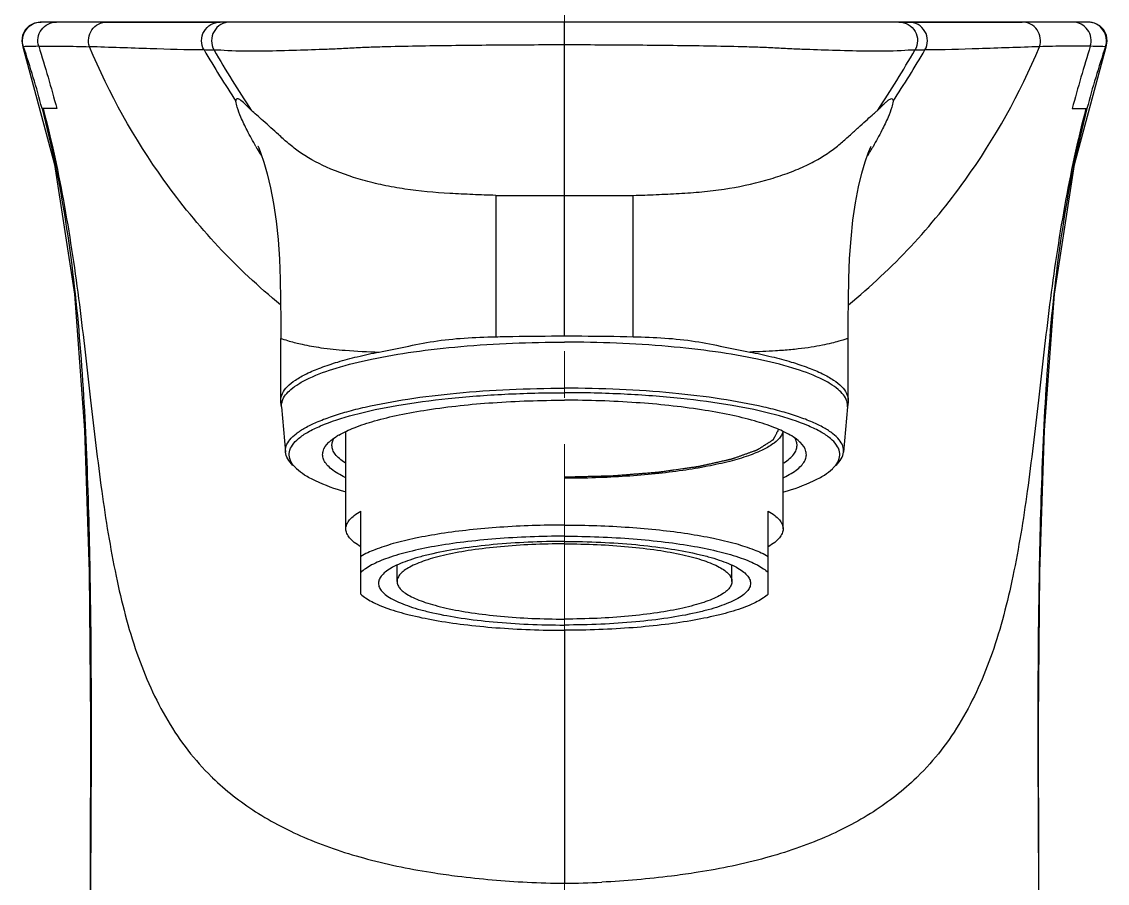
# Model space of a CAD drawing. Extents: x 0 to 790, y 0 to 579.
# Drawn here: x 472.6 to 530.9, y 339.8 to 386.2 of the extents above; entities that cross this region are included whole.
import ezdxf

# ---------------------------------------------------------------- set-up
doc = ezdxf.new("R2010")
doc.units = 0
doc.header["$LTSCALE"] = 10
doc.header["$MEASUREMENT"] = 0
doc.linetypes.add('CENTER', pattern=[2, 1.25, -0.25, 0.25, -0.25])
for name, color, linetype in [('BODY', 7, 'CONTINUOUS'), ('DEF_LAYER_ASSEM_MEMBER', 7, 'CONTINUOUS'), ('DEF_LAYER_CURVE', 7, 'CONTINUOUS')]:
    doc.layers.add(name, color=color, linetype=linetype)

msp = doc.modelspace()

# ---------------------------------------------------------------- linework, layer by layer
at = {"layer": 'BODY', "color": 1, "linetype": 'CENTER', "lineweight": 5}
msp.add_line((501.7599003856094, 250.9502767310283), (501.7599003856094, 433.2837497478283), dxfattribs=at)
at = {"layer": 'DEF_LAYER_ASSEM_MEMBER', "color": 7, "linetype": 'Continuous'}
for p, q in [((529.9299849775093, 386.1440545574283), (473.5898157538093, 386.1440545574283)), ((529.1802853404092, 378.4840902725283), (530.8831824097092, 384.8231492020283)), ((486.5099004027093, 365.8136914877283), (486.5099004027093, 369.1122214224283)), ((486.5099076315091, 369.1277675737283), (486.5099005126092, 369.1280069765283)), ((517.0099004027093, 365.8136917529283), (517.0099004027093, 369.1226710675283)), ((486.5161735382094, 365.7154243067283), (486.5099004027093, 365.8136914873283)), ((486.5446133741093, 365.4549697763283), (486.5161735382094, 365.7154243067283)), ((486.5446133741093, 365.4549697763283), (486.7629505135092, 363.0227999487283)), ((516.9751873971095, 365.4549697763283), (516.7568502578092, 363.0227999487283)), ((517.0036007039093, 365.7152167808283), (516.9751873971095, 365.4549697763283)), ((517.0099004027093, 365.8136917534283), (517.0036007039093, 365.7152167808283)), ((490.0099003856094, 358.9006987583283), (490.0099003856094, 364.1193841096282)), ((513.5099003856094, 358.9006987583283), (513.5099003856094, 364.1193841096282)), ((490.8099003856091, 355.3975732421283), (490.8099003856091, 359.8581547755283)), ((512.7099003856092, 355.3975732421283), (512.7099003856092, 359.8581547755283)), ((492.7599003856094, 356.0748429976283), (492.7599003856094, 356.9489256711283)), ((510.7599003856094, 356.0748429976283), (510.7599003856094, 356.9489256711283)), ((490.8130758875093, 355.3945694899284), (490.8095549567092, 355.3978927401283)), ((512.7067688124093, 355.3945959271283), (512.7102458145091, 355.3978927401283))]:
    msp.add_line(p, q, dxfattribs=at)
at = {"layer": 'DEF_LAYER_ASSEM_MEMBER', "color": 9, "linetype": 'Continuous'}
for p, q in [((501.7598994837092, 369.2719641863283), (501.7599003878092, 386.1440545574283)), ((472.6366432455093, 384.8232710543283), (472.6808802392093, 384.8238167021283)), ((530.8832017834093, 384.8232063836283), (530.8389277173092, 384.8238096398283)), ((474.4675238262093, 381.5048247643283), (473.7310245016092, 381.5048836906283)), ((529.0522774901092, 381.5048268109283), (529.7887790269092, 381.5048857511283)), ((529.7887892577094, 381.5048850929283), (529.8444027437092, 381.5048867956284)), ((501.7598976464092, 353.4835375987283), (501.7598952839094, 339.8473977006283))]:
    msp.add_line(p, q, dxfattribs=at)
at = {"layer": 'DEF_LAYER_ASSEM_MEMBER', "color": 7, "linetype": 'Continuous'}
for points in [[(473.5838108615092, 386.1440545574283), (473.2717410156092, 386.0941153509283), (472.9908421912091, 385.9492870392282), (472.7691678191093, 385.7240354555283), (472.6288570626093, 385.4408579890283), (472.5839232304093, 385.1280371521283), (472.6366784260094, 384.8231671771283)], [(530.8831271320091, 384.8231673762283), (530.9358823143093, 385.1280379714283), (530.8909482580093, 385.4408585553282), (530.7506373513093, 385.7240357604283), (530.5289628812093, 385.9492871442283), (530.2480639532093, 386.0941153601283), (529.9359938923092, 386.1440545574283)], [(472.6366189095093, 384.8231475848283), (474.3395142516092, 378.4840959811283), (475.4132686687092, 371.5266322272283), (475.9676648250093, 364.2029996908283), (476.2131784492094, 356.5718868035283), (476.2872039739093, 348.6177416809283), (476.2618051491093, 340.3053802048283), (476.2275105359092, 331.6075433689282), (476.2293634762091, 322.4906512972283), (476.2485691594093, 312.9037697563283), (476.2599345373092, 302.7940663818283), (476.2598169034093, 292.1080791368283), (476.2579763047092, 281.0905444669283)], [(485.2746593952093, 379.4854451116283), (485.2697001585093, 379.4956487920283), (485.3209791252093, 379.3781265819283), (485.4375247428093, 379.0817956349283), (485.5987837658092, 378.6133254136283), (485.7804569313093, 377.9920603354283), (485.9610344561092, 377.2409062315283), (486.1234738000094, 376.3880961004283), (486.2587685185094, 375.4523026050283), (486.3627067176092, 374.4509212945283), (486.4348955258092, 373.4028876700283), (486.4791463533093, 372.3205272166283), (486.5016887256093, 371.2070014398283), (486.5093099935093, 370.0673507127283), (486.5099968657094, 369.1266329860283)], [(517.0098038946094, 369.1269455352283), (517.0105036002092, 370.0727351348283), (517.0182522456093, 371.2183460520283), (517.0412121468094, 372.3393668279283), (517.0863602393092, 373.4297889711283), (517.1600741984093, 374.4855799442283), (517.2660705793094, 375.4928084353282), (517.4036177733092, 376.4314408098283), (517.5679303152092, 377.2831867438283), (517.7491290576093, 378.0285077004283), (517.9301852780093, 378.6418751603283), (518.0912023666092, 379.1057362587283), (518.2065237443094, 379.3963959758283), (518.2425148224092, 379.4790200161283)], [(527.2618244666091, 281.0905444669283), (527.2599838680094, 292.1080785066283), (527.2598662334092, 302.7940651128283), (527.2712316083093, 312.9037678824283), (527.2904372912092, 322.4906488491283), (527.2922902402092, 331.6075403746283), (527.2579956413092, 340.3053766892282), (527.2325967919091, 348.6177376658283), (527.3066222363093, 356.5718823110283), (527.5521357054095, 364.2029947322283), (528.1065315139094, 371.5266268400283), (529.1802853404092, 378.4840902725283)]]:
    msp.add_lwpolyline(points, dxfattribs=at)
at = {"layer": 'DEF_LAYER_ASSEM_MEMBER', "color": 9, "linetype": 'Continuous'}
for centre, radius, start, end in [((424.6517466305093, 368.6286644355283), 50.6862236846, 14.7186795508996, 18.63376785290026), ((475.1696395858094, 304.8963991885283), 79.96427052109999, 91.19789471369589, 91.62110816259968), ((539.1214471303092, 418.0854084987283), 65.8587402631, 210.5138909516986, 213.3332982868007), ((539.0910596363092, 417.2296170555283), 64.9382191047, 210.1202544307964, 213.470702123903), ((464.4280983288095, 417.2299847652283), 64.93894053140001, 326.5293318105964, 329.8797435548983), ((464.3988380610094, 418.0851122842283), 65.8581725288, 326.6664799494999, 329.4861170754994), ((578.4367731643092, 368.7530193419283), 50.2377207645, 161.3434238984995, 165.2957001863986), ((528.3489503456094, 304.8464571302283), 80.0142270263, 88.37884790240035, 88.80198591390388), ((505.2795617731092, 390.9483157864283), 23.1592215677, 209.7654803434989, 210.1277620693007), ((506.4751703979093, 391.6455789334283), 24.5432907961, 210.1346651299022, 211.0521346081037), ((498.1339948268094, 391.0093409215283), 23.2817230783, 329.7622726568022, 330.2274571731996), ((497.0750817945093, 391.6278066490283), 24.5080165152, 328.9360765005993, 329.7597887164983), ((492.5476753401092, 401.2531610369283), 32.8527999188, 265.5060222118954, 268.7002088714003), ((487.3861009688094, 365.5106322469283), 0.8458285151, 162.4462123720999, 168.3031667097019), ((516.1337578440093, 365.5106486090283), 0.8457682416, 11.68464320040041, 17.55393235819956), ((492.6871157842093, 355.6812135191283), 14.1467813907, 225.6027296157983, 225.8931267597981), ((510.8327127960092, 355.6811843614283), 14.1467410784, 314.1078482929012, 314.397273469801), ((502.3783770979094, 392.9411314692283), 53.0973359376, 267.1591053882984, 269.3326107038019), ((501.1414227719092, 392.9411432719283), 53.0973477691, 270.6674019110006, 272.8408950748009)]:
    msp.add_arc(centre, radius, start, end, dxfattribs=at)
at = {"layer": 'DEF_LAYER_ASSEM_MEMBER', "color": 7, "linetype": 'Continuous'}
for centre, radius, start, end in [((490.3512555875093, 362.2599919627283), 1.8040435405, 133.474671358702, 134.6626934882032), ((491.6120121539093, 360.5431228173283), 3.9384251887, 120.3292558463983, 121.6758091709011), ((511.9077886180094, 360.5431228184283), 3.9384251873, 58.32419082889975, 59.67074415379832), ((513.1685451834092, 362.2599919623283), 1.804043541, 45.33730651189756, 46.52532864110047)]:
    msp.add_arc(centre, radius, start, end, dxfattribs=at)
at = {"layer": 'DEF_LAYER_ASSEM_MEMBER', "color": 9, "linetype": 'Continuous'}
for points, start_tangent, end_tangent in [([(472.6808802392093, 384.8238167021283), (472.6392409558093, 385.2917759994283), (472.8155802444094, 385.7270504671283), (473.1709685347091, 386.0336932610282), (473.6270873796093, 386.1440545574283)], (-0.3198928549572459, 0.9474537251746401), (0.9999999999699813, -7.748386931448222e-06)), ([(473.4979465241095, 384.8431940564283), (473.4650265797093, 385.3066925762283), (473.6444777192091, 385.7349978212283), (473.997547106509, 386.0357541842283), (474.4481196869092, 386.1440542790283)], (-0.3000708098985511, 0.9539169298460048), (0.9999997199087822, 0.0007484533099739762)), ([(476.2265754829093, 384.8210381825283), (476.1837663455094, 385.2895978129283), (476.3591825289093, 385.7258553519283), (476.7139801727094, 386.0333556716283), (477.1697339071093, 386.1440545574283)], (-0.3220268976341731, 0.9467305198418977), (0.9999999999997722, -6.750112673826412e-07)), ([(482.3837430793094, 384.6458155134283), (482.2510588494092, 385.1456419808283), (482.3852622427094, 385.6449333087283), (482.7504206235094, 386.0102973569283), (483.2490163012092, 386.1440542191283)], (-0.4974763654663874, 0.8674775304308195), (0.999999999998692, 1.617371815718957e-06)), ([(483.7834407239093, 386.1440545574283), (483.2849273965094, 386.0099354541283), (482.9201262499093, 385.6435839760283), (482.7867862980092, 385.1432765479283), (482.9206602614092, 384.6431345829283)], (-0.9999999999958576, 2.878336569784484e-06), (0.499292187335914, -0.8664336741293697)), ([(519.7363600473091, 386.1440545574283), (520.2356307560094, 386.0098286582283), (520.6007551378093, 385.6432162588283), (520.7337739470092, 385.1426397985283), (520.5988287027094, 384.6423942944283)], (0.9999999999999768, -2.155526515485736e-07), (-0.5013678432271284, -0.865234237520556)), ([(521.1360591946093, 384.6458146471282), (521.2687438699095, 385.1456417817283), (521.1345402258094, 385.6449338283283), (520.7693810499093, 386.0102981533283), (520.2707844684091, 386.1440545574283)], (0.4974770654568414, 0.8674771290036698), (-1, 4.112366221086174e-09)), ([(527.2932392291093, 384.8210634278283), (527.3360369235093, 385.2896164452283), (527.1606169548093, 385.7258643064283), (526.8058227873094, 386.0333568419283), (526.3500766315092, 386.1440536192283)], (0.3220014875572743, 0.946739162605468), (-0.9999999999974645, 2.251919172486401e-06)), ([(530.0232472709092, 384.8428441412283), (530.0562615515091, 385.3067892592283), (529.8764946040092, 385.7354516329283), (529.5228430420093, 386.0362186962283), (529.0716959365091, 386.1440542792283)], (0.3004203328354639, 0.9538069110774093), (-0.9999997201524883, -0.0007481276262857158)), ([(530.8388941534092, 384.8238158990283), (530.8805346772092, 385.2917693714283), (530.7042014966094, 385.7270401564282), (530.3488221885093, 386.0336845843283), (529.8927113878094, 386.1440545573283)], (0.3198938755155117, 0.9474533805985741), (-0.999999999840242, 1.787500829838609e-05)), ([(472.9074583596093, 384.8286648643283), (472.8469623973092, 384.8269729678283), (472.6810118250091, 384.8238166819283)], (-0.9996207562153157, -0.02753804175174064), (-0.9999575584571382, -0.009213103952478216)), ([(473.496490502609, 384.8430931519283), (474.8227497384091, 384.8529004920283), (476.2265754829093, 384.8210381825283)], (0.9998016378929876, 0.01991694922671406), (0.9995476347910986, -0.03007533513563372)), ([(473.4979432260093, 384.8431973105283), (474.4675238573091, 381.5048261749283)], (0.301905982784768, -0.9533377038378181), (0.25871019321965, -0.9659549864896663)), ([(486.5013952439094, 370.9428941876283), (480.2287061675092, 377.6481674610283), (476.2265649649094, 384.8210625078283)], (-0.7748252872533059, 0.6321754299502884), (-0.3847162746230423, 0.9230348791027171)), ([(482.3837415722091, 384.6458146456283), (479.4914677471093, 384.7134700111283), (476.2265649649094, 384.8210625078283)], (-0.9999571109760407, 0.009261544603926664), (-0.9994855365948119, 0.03207276317658116)), ([(482.9209571282095, 384.6423938264282), (482.7892627016095, 384.6436154808283), (482.3837415723092, 384.6458146456283)], (-0.9998253526683704, 0.01868861047721668), (-0.9999569970774373, 0.009273833936080467)), ([(501.7599003879095, 384.9164795446283), (498.0230909500092, 384.9021707475283), (494.2872048848092, 384.8567519205283), (492.4200177629093, 384.8201112461283), (491.4875903333093, 384.7948609509283), (490.5602914190092, 384.7544376357283), (489.6526511700092, 384.7085858357283), (488.7764841531093, 384.6725379360283), (487.1554005814091, 384.6189990722283), (483.6573482241092, 384.6072152502283), (482.9206624930093, 384.6431358560283)], (-0.9999999999625997, 8.648735566808439e-06), (-0.9996859439552471, 0.02506019669329595)), ([(520.5991187686093, 384.6431353699284), (519.8624400264093, 384.6071900708283), (516.3642836208091, 384.6190077681283), (514.7432303257092, 384.6725413838283), (513.8670761723092, 384.7085903008283), (512.9594459520092, 384.7544828905283), (512.0321502716092, 384.7948439011283), (511.0997281007094, 384.8201080691283), (509.2325519736091, 384.8567507130283), (505.4966879389094, 384.9021706540283), (501.7599003879095, 384.9164795448283)], (-0.9996860935596602, -0.02505422805488044), (-0.9999999999626107, -8.647470493270414e-06)), ([(517.0261765996092, 370.9492233661283), (523.2939984518093, 377.6523984866283), (527.2932358818093, 384.8210624253283)], (0.7746008846882417, 0.6324503691517567), (0.3850293341429155, 0.9229043351558509)), ([(521.1360591972093, 384.6458146456283), (520.9979466635093, 384.6447091352283), (520.5988300203094, 384.6423935760283)], (-0.9999569953079239, -0.009274024733029648), (-0.9998231302089216, -0.01880713426425916)), ([(527.2932358818093, 384.8210624253283), (524.0283340392093, 384.7134701056283), (521.1360591973094, 384.6458146456283)], (-0.9994855371432118, -0.03207274608675419), (-0.9999571108931662, -0.009261553551766964)), ([(530.0232469672092, 384.8428441400283), (528.6969560646094, 384.8529794653282), (527.2932305588092, 384.8210461539283)], (-0.9998025282878845, 0.01987220242333509), (-0.9995476538365787, -0.03007470215631482)), ([(530.0218825905094, 384.8432762170283), (529.0522769668094, 381.5048261608283)], (-0.301907214720974, -0.9533373137035095), (-0.25871019200278, -0.9659549868155787)), ([(530.8388941880094, 384.8238158894283), (530.7922222752093, 384.8241951860282), (530.6126061676091, 384.8286575809283)], (-0.9999588689166752, 0.009069756054259465), (-0.9996207945106587, 0.02753665160980047)), ([(484.9209537712093, 381.4152360306283), (484.5600117973092, 381.7703895046283), (484.3033118539092, 381.9782219332283), (484.2124814427093, 382.0213236950283), (484.1477036426093, 382.0226125051283), (484.1093627046093, 381.9813192780283), (484.0977310494093, 381.8967231628283)], (-0.710169594127514, 0.7040306439188297), (0.01703035769170674, -0.9998549729420225)), ([(485.1758587367094, 379.4508957346283), (484.7015384970091, 380.3289505174283), (484.3674758120092, 381.0391550502283), (484.1679770210094, 381.5654670846283), (484.0981968212091, 381.8959994618283)], (-0.4964351721893318, 0.8680737985985688), (-0.02886519922606905, 0.9995833133229263)), ([(519.4215002936094, 381.8958592407283), (519.3516536552092, 381.5650974379283), (519.1519348382094, 381.0383348332283), (518.8174895127095, 380.3274815429283), (518.3426122387091, 379.4486137907283)], (-0.02881915370785917, -0.9995846419286177), (-0.4965326645488005, -0.8680180372757632)), ([(518.5987515454094, 381.4150931380283), (518.7921944155091, 381.6115513711283), (518.9602126243094, 381.7727294678282), (519.1023128713093, 381.8965545385283), (519.2186555849094, 381.9809760647283), (519.3090280231092, 382.0244416767283), (519.3732156734093, 382.0254020620283), (519.4108975169092, 381.9826611439283), (519.4215002983092, 381.8958594024284)], (0.7090584186706947, 0.7051497421911277), (-0.02881879426475079, -0.9995846522917037)), ([(473.7314834492092, 381.5030531050283), (473.7151627666094, 381.5039447821283), (473.6744726679094, 381.5066196642283)], (-0.9986272031216681, 0.05238042750297853), (-0.9969894235379055, 0.07753766409658557)), ([(473.6755048046093, 381.5053904682283), (474.9388531661093, 375.4215456569283), (475.6803821287092, 369.1980336028283), (476.0638308749094, 362.9023923374284), (476.2461138688093, 356.5998812418283), (476.3117279213093, 350.3099501221283), (476.3047916385094, 344.0264933299283), (476.2689859114093, 337.7431281856283), (476.2445179638094, 331.4540722213283), (476.2472621215093, 318.8604948103283), (476.2642464665091, 306.2633959871283), (476.2632611748093, 293.6725013237283), (476.2589101161093, 281.0825201325283)], (0.2546992955183419, -0.9670203042658724), (-0.0001109552698077831, -0.9999999938444641)), ([(473.7310642196094, 381.5048249536283), (474.8846796943094, 376.2256819159283), (475.6819019057093, 370.9586212567282), (476.2884068540093, 365.8268978813283), (476.8870810585095, 360.9314064065283), (477.6576712500091, 356.3636173079283), (478.7783980720092, 352.2179979923283), (480.4346080444093, 348.5922305256283), (481.5158721309092, 347.0018566470283), (482.7896129988094, 345.5732531745283)], (0.25397749072277, -0.967210129292578), (0.7145057811861538, -0.6996295367203732)), ([(498.0692414359091, 376.8316038269283), (496.8291260374094, 376.8733333918283), (495.5946006536092, 376.9347497385282), (493.1740839103093, 377.1698036621283), (492.0200881015094, 377.3770162745283), (490.9243101382094, 377.6492561036283), (488.9633074308094, 378.3494152071283), (487.4463257196094, 379.2130900205283), (486.8736842443095, 379.6638202011283), (486.3878525621094, 380.0958811896282), (485.5660414354093, 380.8395006918283), (485.2154764224092, 381.1449135775283), (484.9209537712093, 381.4152360306283)], (-0.9998278309863518, 0.01855554863448837), (-0.7092464281656066, 0.7049606401312979)), ([(505.4505631974093, 376.8316040353283), (506.6890139147094, 376.8730866415283), (507.9221198189093, 376.9350422168283), (509.1434839645092, 377.0251368112283), (510.3392650553092, 377.1680906963283), (512.5862059088095, 377.6468955266283), (513.6106026044095, 377.9714139188283), (514.5467234477092, 378.3442967096283), (515.3708804451094, 378.7595209632283), (516.0651446113093, 379.2055659616283), (516.6393807743093, 379.6584664355283), (517.1252960541092, 380.0921642242283), (517.5599279180092, 380.4857073697283), (517.9533096059092, 380.8352544062283), (518.2971350280093, 381.1468047810283), (518.4543037866092, 381.2858892605283), (518.5987509150093, 381.4150925110283)], (0.9998455060574811, 0.01757737229108607), (0.7090588060755553, 0.7051493526386509)), ([(529.7887383431093, 381.5048250414283), (528.6351213027092, 376.2256829905283), (527.8378989760095, 370.9586222123283), (527.2313939936093, 365.8268987365283), (526.6327198065092, 360.9314070557283), (525.8621296284091, 356.3636178723283), (524.7414028371095, 352.2179983633283), (523.0851928819093, 348.5922307464283), (522.0039288068092, 347.0018568323283), (520.7301879221093, 345.5732533531283)], (-0.2539785462870848, -0.9672098521137485), (-0.714505745192365, -0.6996295734794973)), ([(529.8441789240092, 381.5049460368283), (528.5808798095093, 375.4211170810283), (527.8393839331093, 369.1976266620283), (527.4559542878092, 362.9020122255283), (527.2736804358092, 356.5995310948283), (527.2080717348092, 350.3096296454283), (527.2150104695093, 344.0262021381283), (527.2508163563093, 337.7428659820283), (527.2752833030092, 331.4538388886283), (527.2725383685092, 318.8603196157283), (527.2555542475093, 306.2632792337283), (527.2565396256091, 293.6724429577283), (527.2608906569094, 281.0825201162283)], (-0.254691040378173, -0.9670224785138575), (0.000110955157087797, -0.9999999938444766)), ([(498.0689991929094, 376.8287352063283), (498.0691907706091, 375.0967066251283), (498.0695551844092, 372.2190847381283), (498.0695419512092, 369.2279996662283)], (-0.002709915560149027, -0.9999963281720873), (-0.002208240207401077, -0.9999975618346209)), ([(498.0690428846092, 376.8295564819283), (499.8454218526092, 376.8152505548283), (501.7598999161091, 376.8244959622283)], (0.9997858541690874, -0.02069410069049354), (0.999999913394771, 0.0004161855963675107)), ([(501.7599008654092, 376.8244963305283), (503.6743789352095, 376.8152509237283), (505.4507579085093, 376.8295568516283)], (0.9999999133947264, -0.0004161857034330556), (0.9997858541631346, 0.02069410097809317)), ([(505.4500191452094, 369.2280062297283), (505.4510264510093, 371.2212880467283), (505.4508458908094, 373.2037599971283), (505.4508231950094, 375.0965267262283), (505.4508020598091, 376.8287352159283)], (-0.001587117446824521, 0.9999987405283118), (-0.004060096497075086, 0.9999917577742501)), ([(486.5099290112094, 369.1265954904283), (486.5278948487094, 369.1307801063283), (486.5815115467094, 369.1181047836283)], (-0.005326063199438835, 0.9999858164248109), (0.9605912506650408, -0.2779648343689767)), ([(486.5796591042092, 365.7657349634283), (487.0463490937091, 366.3972630027283), (487.4748119733094, 366.7029000442283), (488.0288065591094, 366.9981769103283), (489.4925914522094, 367.5474125182283), (491.3863992621093, 368.0257170679283), (493.6438255967091, 368.4163240269283), (496.1858039380093, 368.7055407901283), (501.7599003856094, 368.9431583762283)], (0.3010118247895168, 0.9536204073617998), (1, 0)), ([(486.5815115467094, 369.1181047836283), (486.9636068257093, 368.9981792365283), (487.6633400692092, 368.8221455523283), (488.6701454879094, 368.6422326660283), (489.9735168092093, 368.5013645921283)], (0.9605912506510265, -0.2779648344174075), (0.9968740828755834, -0.07900672687160513)), ([(516.9401415974094, 365.7657351840283), (516.4734514576094, 366.3972631897283), (516.0449885223093, 366.7029002129283), (515.4909938939093, 366.9981770599283), (514.0272089551092, 367.5474126296283), (512.1334011491094, 368.0257171433283), (509.8759748623092, 368.4163240711283), (507.3339966043095, 368.7055408103283), (501.7599003856094, 368.9431583762283)], (-0.3010120753383575, 0.9536203282756167), (-1, 0)), ([(517.0098983275093, 369.1269282075283), (516.9954931072093, 369.1304156853283), (516.9523940018094, 369.1206486948283), (516.8810244954093, 369.0996858743283), (516.7817978383093, 369.0691620354283), (516.6551034563095, 369.0306118947283), (516.5012834582094, 368.9857402496283), (516.1134591875093, 368.8834189596283), (515.6203572122092, 368.7742332825283), (515.0237329248093, 368.6686346155283), (514.3256166185092, 368.5748195710283), (513.5288387531091, 368.4984724933283)], (0.007549058005253969, 0.9999715054556472), (-0.9969184188087391, -0.07844530731588344)), ([(513.5288387531091, 368.4984724933283), (513.1076055945091, 368.4686415130283), (511.7163871782093, 368.4090006987283)], (-0.9969184188101722, -0.07844530729767218), (-0.9996559222208868, -0.02623046260949752)), ([(486.5446195567092, 365.4549698044283), (486.5578369142092, 365.6821097463283)], (-0.08956517035916564, 0.9959809638032916), (0.2020625966860963, 0.9793726088779857)), ([(516.9751812145091, 365.4549698044283), (516.9619993385095, 365.6819376785282)], (0.08956517051916664, 0.9959809637889032), (-0.2018515916904137, 0.9794161193956564)), ([(482.8409709531093, 345.5232188508283), (485.1534814209092, 343.6973477717283), (487.9370823468093, 342.2461800998283), (491.1701491094093, 341.1523986129283), (494.7956208005094, 340.4029267926283)], (0.7180425871362468, -0.6959991688635019), (0.9882400530184499, -0.1529104234841152)), ([(520.6790024354093, 345.5233862005283), (518.3664781590091, 343.6974497437283), (515.5828436720094, 342.2462328230283), (512.3497232142092, 341.1524176831283), (508.7241800677093, 340.4029268090283)], (-0.7180307442207619, -0.6960113866552606), (-0.9882400523932927, -0.1529104275244243)), ([(494.7956208005094, 340.4029267926283), (496.0007007869094, 340.2340460569283), (499.7467323785095, 339.9090512748283)], (0.9882400530179475, -0.1529104234873621), (0.9987701703270564, -0.04957970214576626)), ([(508.7241800677093, 340.4029268090283), (507.5191000875093, 340.2340460653282), (503.7730685064093, 339.9090512819283)], (-0.9882400523919945, -0.1529104275328143), (-0.9987701702945763, -0.04957970280007004))]:
    msp.add_spline(points, degree=3, dxfattribs=dict(at, start_tangent=start_tangent, end_tangent=end_tangent))
at = {"layer": 'DEF_LAYER_ASSEM_MEMBER', "color": 7, "linetype": 'Continuous'}
for points, start_tangent, end_tangent in [([(491.7906860629093, 368.4068916058283), (493.2050857787092, 368.6905144517282), (494.7323945668095, 368.9818940164283), (496.3627074664091, 369.1579708914282), (498.0689829289092, 369.2300211042283)], (0.981492552717812, 0.1915003105988942), (0.9996769467245601, 0.02541657308649181)), ([(498.0689829289092, 369.2300211042283), (498.9798053837094, 369.2499906798283), (501.7599003856094, 369.2719642088283)], (0.9996368554877646, 0.02694730321449805), (0.999999982994046, -0.0001844231753457052)), ([(501.7599003856094, 369.2719642088283), (502.6911046323094, 369.2704429273283), (505.4507960072092, 369.2300218108283)], (0.999999982788159, 0.0001855362003011806), (0.9996414075899197, -0.02677790566202343)), ([(505.4507960072092, 369.2300218108283), (507.1571314938092, 369.1579358757283), (508.7875017905094, 368.9819044005283), (510.3148583927093, 368.6904865600283), (511.7292963769091, 368.4068557527283)], (0.9996814139097762, -0.02524025917756764), (0.981434407546484, -0.1917980805010364)), ([(486.5099240075092, 365.8136874159283), (486.5978100608093, 366.1810358961283), (486.8604654446094, 366.5441354967282), (487.2948948812091, 366.8987467897283), (487.8960642748093, 367.2411229331283), (488.6570054748092, 367.5667496327283), (489.5689329706092, 367.8713334488284), (490.6217632966093, 368.1561468736283), (491.8024526434092, 368.4088144056283)], (-6.076679937717802e-05, 0.9999999981536981), (0.9836202899841622, 0.180252947636017)), ([(511.7163871782093, 368.4090006987283), (512.8972783811091, 368.1565355343283), (513.9502978186092, 367.8714199827283), (514.8623902514091, 367.5669066609283), (515.6234725964091, 367.2412657146283), (516.2247555395093, 366.8988422235283), (516.6592678289094, 366.5442058208283), (516.9219738023094, 366.1810722240283), (517.0098767890092, 365.8136876986283)], (0.9838025108859512, -0.1792557379123415), (-6.036860832075678e-05, -0.9999999981778156)), ([(486.7629566073092, 363.0227999763283), (486.8070375300094, 363.3576283874283), (486.9987761337093, 363.6898221227283), (487.3364112460094, 364.0160951402283), (487.8164833651092, 364.3332289479283), (488.4343403806092, 364.6380868878283), (489.1838316469093, 364.9276574679283), (490.0575511671093, 365.1990853183283), (491.0469163076091, 365.4496768415283), (493.3322749408094, 365.8787108153282), (495.9499021228094, 366.1978478152283), (498.7963763548091, 366.3945069152283), (501.7599003856094, 366.4609335533283)], (-0.08956517044945517, 0.9959809637951722), (0.9999999999999999, 0)), ([(516.7568441639091, 363.0227999763283), (516.7127632413094, 363.3576283874283), (516.5210246375093, 363.6898221227283), (516.1833895252093, 364.0160951402283), (515.7033174061094, 364.3332289479283), (515.0854603907094, 364.6380868878283), (514.3359691243095, 364.9276574679283), (513.4622496041093, 365.1990853183283), (512.4728844636093, 365.4496768415283), (510.1875258304094, 365.8787108153282), (507.5698986484092, 366.1978478152283), (504.7234244165093, 366.3945069152283), (501.7599003856094, 366.4609335533283)], (0.0895651704500136, 0.9959809637951219), (-0.9999999999999999, 0)), ([(487.1825462261093, 362.3212623587283), (486.9908457825093, 362.6810627694283), (486.9744960948092, 363.0434120291283), (487.1337295936091, 363.4040113180283), (487.4667005366093, 363.7585732276283), (487.9693563267092, 364.1028933738284), (488.6358249526093, 364.4328773971283), (490.4265243877094, 365.0343878510283), (492.7540146877093, 365.5346093440283), (495.5080795239091, 365.9098564802283), (498.5580160720092, 366.1423627414283), (501.7599003856094, 366.2211113117282)], (-0.6154489563211551, 0.7881767455102954), (1, 0)), ([(516.3372545452094, 362.3212623587283), (516.5289549887093, 362.6810627694283), (516.5453046764092, 363.0434120291283), (516.3860711777093, 363.4040113180283), (516.0531002347093, 363.7585732276283), (515.5504444445091, 364.1028933738284), (514.8839758186093, 364.4328773971283), (513.0932763836092, 365.0343878510283), (510.7657860835093, 365.5346093440283), (508.0117212474092, 365.9098564802283), (504.9617846993092, 366.1423627414283), (501.7599003856094, 366.2211113117282)], (0.6154489563211551, 0.7881767455102954), (-1, 0)), ([(489.6232318203092, 363.9425265519283), (490.4591173440092, 364.3396353450283), (491.5506251730094, 364.7040860265283), (492.8730590208093, 365.0276356445283), (494.3964827043094, 365.3029673184283), (497.9047081380093, 365.6853017818283), (501.7599003856094, 365.8166905751283)], (0.8630400140109341, 0.5051355602370583), (1, 0)), ([(513.8965689509091, 363.9425265519283), (513.0606834273092, 364.3396353450283), (511.9691755982094, 364.7040860265283), (510.6467417504093, 365.0276356445283), (509.1233180670092, 365.3029673184283), (505.6150926332093, 365.6853017818283), (501.7599003856094, 365.8166905751283)], (-0.8630400140109341, 0.5051355602370583), (-1, 0)), ([(513.4950391749094, 364.1273932247283), (513.3903023277094, 363.8843736553283), (513.0339428256093, 363.5163152425283), (512.4480763310094, 363.1633977428283), (511.6446293964093, 362.8328055390283), (510.6399578843093, 362.5312685349284), (509.4545140095092, 362.2649251543283), (508.1124299907092, 362.0391973804283), (506.6410267884094, 361.8586803798283), (505.0702579285094, 361.7270489580283), (503.4320997353093, 361.6469827511283), (501.7599003856094, 361.6201116763283)], (-0.2186375576278046, -0.9758061377110457), (-0.9999999868918867, -0.0001619142564913481)), ([(489.9650785942092, 361.6676969147283), (489.2296146155093, 362.1178537803283), (488.9876185143094, 362.3515797356283), (488.8318880723091, 362.5889812600283), (488.7633707692094, 362.8284539576283), (488.7826190496094, 363.0683808728282), (489.0831361280093, 363.5431311338284)], (-0.8998367350052204, 0.4362268335798992), (0.7111864231987146, 0.7030034647552021)), ([(489.1100125764092, 363.5691477531283), (489.2026187236092, 363.6516033777283), (489.5438963154093, 363.8948521985283)], (0.7256095903189189, 0.6881066214164857), (0.8509307587577966, 0.5252778729395334)), ([(489.2599387031091, 363.3830906547283), (489.2899112225093, 363.5775621879283), (489.3132231819093, 363.6422242512283)], (0, 1), (0.381274120894682, 0.9244620299049537)), ([(489.3132231819093, 363.6422242512283), (489.3330807919092, 363.6865360736283), (489.4113954679092, 363.8189691878283)], (0.3812741207931512, 0.9244620299468279), (0.5731409990445403, 0.8194567683619597)), ([(513.5547221770094, 361.6676969147283), (514.2901861558094, 362.1178537803283), (514.5321822570093, 362.3515797356283), (514.6879126989093, 362.5889812600283), (514.7564300020092, 362.8284539576283), (514.7371817217092, 363.0683808728282), (514.4366646432095, 363.5431311338284)], (0.8998367350052204, 0.4362268335798992), (-0.7111864231987146, 0.7030034647552021)), ([(514.4097881948092, 363.5691477531283), (514.3171820477094, 363.6516033777283), (513.9759044558093, 363.8948521985283)], (-0.7256095903189189, 0.6881066214164857), (-0.8509307587577966, 0.5252778729395334)), ([(514.2065775893093, 363.6422242512283), (514.1867199794092, 363.6865360736283), (514.1084053034092, 363.8189691878283)], (-0.3812741207931512, 0.9244620299468279), (-0.5731409990445403, 0.8194567683619597)), ([(514.2598620681092, 363.3830906547283), (514.2298895488093, 363.5775621879283), (514.2065775893093, 363.6422242512283)], (0, 1), (-0.381274120894682, 0.9244620299049537)), ([(487.1641038335092, 362.3136905489283), (486.8796233661092, 362.6658482112283), (486.7629566073092, 363.0227999763283)], (-0.7257103757511699, 0.6880003274178698), (-0.08956517043837472, 0.9959809637961686)), ([(489.9656229757093, 362.4527960936283), (489.6585174076092, 362.6795093490283), (489.4376223472093, 362.9112362686283), (489.3044023695093, 363.1463196166283), (489.2599387031091, 363.3830906547283)], (-0.8423072951730414, 0.5389976071359454), (0, 1)), ([(513.5541777955093, 362.4527960936283), (513.8612833637094, 362.6795093490283), (514.0821784240093, 362.9112362686283), (514.2153984017091, 363.1463196166283), (514.2598620681092, 363.3830906547283)], (0.8423072951730414, 0.5389976071359454), (0, 1)), ([(516.3556969377094, 362.3136905489283), (516.6401774051092, 362.6658482112283), (516.7568441639091, 363.0227999763283)], (0.7257103757511699, 0.6880003274178698), (0.08956517043837472, 0.9959809637961686)), ([(487.3584896490092, 362.1293780356283), (487.3097890021095, 362.1771255863283), (487.1825462261093, 362.3212623587283)], (-0.7256095903804346, 0.688106621351617), (-0.6154489563149369, 0.7881767455151509)), ([(489.9738593443094, 360.8846772296283), (488.3763994649094, 361.4762913320283), (487.7915998266094, 361.7968668672283), (487.3584896490092, 362.1293780356283)], (-0.9589147466594108, 0.2836943930343322), (-0.7256095902893477, 0.6881066214476687)), ([(513.5459414269094, 360.8846772296283), (515.1434013064093, 361.4762913320283), (515.7282009447094, 361.7968668672283), (516.1613111222093, 362.1293780356283)], (0.9589147466594108, 0.2836943930343322), (0.7256095902893477, 0.6881066214476687)), ([(516.1613111222093, 362.1293780356283), (516.2100117692094, 362.1771255863283), (516.3372545452094, 362.3212623587283)], (0.7256095903804346, 0.688106621351617), (0.6154489563149369, 0.7881767455151509)), ([(490.0099003856094, 358.9006987583283), (490.0604492328093, 359.1452986744283), (490.2116252452092, 359.3877808215283), (490.4622021495093, 359.6261084542282), (490.8099003856091, 359.8581547755283)], (0, 1), (0.8660365029834757, 0.4999807751305568)), ([(512.7099003856092, 359.8581547755283), (513.0575986217093, 359.6261084542282), (513.3081755261092, 359.3877808215283), (513.4593515384092, 359.1452986744283), (513.5099003856094, 358.9006987583283)], (0.8660365029834757, -0.4999807751305568), (0, -1)), ([(490.8099003856091, 357.9432427412283), (490.4622021495093, 358.1752890625283), (490.2116252452092, 358.4136166952283), (490.0604492328093, 358.6560988423283), (490.0099003856094, 358.9006987583283)], (-0.8660365029834757, 0.4999807751305568), (0, 1)), ([(501.7599003856094, 359.1045849032283), (498.2884993615094, 358.9867414411283), (496.6504146332095, 358.8419158701283), (495.1270125537092, 358.6437316959283), (493.7524859547093, 358.3966371717283), (492.5576861505092, 358.1061783457283), (491.569430479009, 357.7788745801283), (490.8099003856091, 357.4220722232283)], (-1, 0), (-0.8660365029771532, -0.4999807751415081)), ([(501.7599003856094, 359.1045849032283), (505.2313014098092, 358.9867414411283), (506.8693861381093, 358.8419158701283), (508.3927882175094, 358.6437316959283), (509.7673148166093, 358.3966371717283), (510.9621146208092, 358.1061783457283), (511.9503702922093, 357.7788745801283), (512.7099003856092, 357.4220722232283)], (1, 0), (0.8660365029771532, -0.4999807751415081)), ([(513.5099003856094, 358.9006987583283), (513.4593515384092, 358.6560988423283), (513.3081755261092, 358.4136166952283), (513.0575986217093, 358.1752890625283), (512.7099003856092, 357.9432427412283)], (0, -1), (-0.8660365029834757, -0.4999807751305568)), ([(501.7599003856094, 358.5050292992283), (498.0630005623093, 358.3646562534283), (496.3441386015093, 358.1928681700283), (494.7767187245092, 357.9591284764282), (493.4045710224093, 357.6699732850283), (492.2660651494093, 357.3334883029283), (491.7946996516093, 357.1504107169283), (491.3930373842093, 356.9590827303282), (491.0639592769094, 356.7608203426283), (490.8099003856091, 356.5572261490283)], (-1, 0), (-0.7237990328860961, -0.6900108404895912)), ([(501.7599003856094, 358.5050292992283), (505.4568002090091, 358.3646562534283), (507.1756621697093, 358.1928681700283), (508.7430820467093, 357.9591284764282), (510.1152297488093, 357.6699732850283), (511.2537356219093, 357.3334883029283), (511.7251011196095, 357.1504107169283), (512.1267633870093, 356.9590827303282), (512.4558414943094, 356.7608203426283), (512.7099003856092, 356.5572261490283)], (1, 0), (0.7237990328903239, -0.6900108404851563)), ([(501.7599003856094, 358.2241815655283), (499.8089729925093, 358.1810091966283), (497.9330652933093, 358.0531548469283), (496.2041986663094, 357.8455303273283), (494.6888365563093, 357.5661135065283), (494.0297991405093, 357.4027424714283), (493.4452052374095, 357.2256447187283), (492.9406879714093, 357.0365252879283), (492.5211078741095, 356.8372055803283), (492.1905021723092, 356.6296056769283), (491.9520524117092, 356.4157249110283), (491.8080551963094, 356.1976228283283), (491.7599003856094, 355.9773996955283)], (-1, 0), (0, -1)), ([(501.7599003856094, 358.0969466806283), (500.0040901936093, 358.0580924024283), (498.3157502714093, 357.9430229273283), (496.7597691107094, 357.7561604850283), (495.3959399316093, 357.5046860811283), (494.8028066095094, 357.3576519272283), (494.2766739347094, 357.1982635982283), (493.8226090304092, 357.0280560747283), (493.4449848747092, 356.8486685571283), (493.1474380579093, 356.6618286753283), (492.9328339736094, 356.4693358155283), (492.8032392601092, 356.2730437919283), (492.7707413277094, 356.1740629191283), (492.7599019101092, 356.0748429976283)], (-1, 0), (0, -1)), ([(501.7599003856094, 358.2241815655283), (503.7108277787092, 358.1810091966283), (505.5867354779093, 358.0531548469283), (507.3156021050092, 357.8455303273283), (508.8309642149093, 357.5661135065283), (509.4900016307092, 357.4027424714283), (510.0745955339094, 357.2256447187283), (510.5791127998091, 357.0365252879283), (510.9986928971093, 356.8372055803283), (511.3292985990092, 356.6296056769283), (511.5677483596094, 356.4157249110283), (511.7117455749094, 356.1976228283283), (511.7599003856094, 355.9773996955283)], (1, 0), (0, -1)), ([(501.7599003856094, 358.0969466806283), (503.5157105776093, 358.0580924024283), (505.2040504999093, 357.9430229273283), (506.7600316606092, 357.7561604850283), (508.1238608397093, 357.5046860811283), (508.7169941618095, 357.3576519272283), (509.2431268365092, 357.1982635982283), (509.6971917408093, 357.0280560747283), (510.0748158966094, 356.8486685571283), (510.3723627133093, 356.6618286753283), (510.5869667976092, 356.4693358155283), (510.7165615112092, 356.2730437919283), (510.7490594435094, 356.1740629191283), (510.7598988612092, 356.0748429976283)], (1, 0), (0, -1)), ([(491.7599003856094, 355.9773996955283), (491.8080551963094, 355.7571765628282), (491.9520524117092, 355.5390744801283), (492.1905021723092, 355.3251937141283), (492.5211078741095, 355.1175938107283), (492.9406879714093, 354.9182741032283), (493.4452052374095, 354.7291546724283), (494.0297991405093, 354.5520569197283), (494.6888365563093, 354.3886858846283), (496.2041986663094, 354.1092690638283), (497.9330652933093, 353.9016445442282), (499.8089729925093, 353.7737901945283), (501.7599003856094, 353.7306178256283)], (0, -1), (1, 0)), ([(492.7599019101092, 356.0748429976283), (492.7707413277094, 355.9756230762283), (492.8032392601092, 355.8766422034283), (492.9328339736094, 355.6803501798283), (493.1474380579093, 355.4878573200283), (493.4449848747092, 355.3010174381283), (493.8226090304092, 355.1216299206283), (494.2766739347094, 354.9514223971283), (494.8028066095094, 354.7920340681283), (495.3959399316093, 354.6449999142283), (496.7597691107094, 354.3935255103283), (498.3157502714093, 354.2066630680283), (500.0040901936093, 354.0915935929283), (501.7599003856094, 354.0527393147283)], (0, -1), (1, 0)), ([(510.7598988612092, 356.0748429976283), (510.7490594435094, 355.9756230762283), (510.7165615112092, 355.8766422034283), (510.5869667976092, 355.6803501798283), (510.3723627133093, 355.4878573200283), (510.0748158966094, 355.3010174381283), (509.6971917408093, 355.1216299206283), (509.2431268365092, 354.9514223971283), (508.7169941618095, 354.7920340681283), (508.1238608397093, 354.6449999142283), (506.7600316606092, 354.3935255103283), (505.2040504999093, 354.2066630680283), (503.5157105776093, 354.0915935929283), (501.7599003856094, 354.0527393147283)], (0, -1), (-1, 0)), ([(511.7599003856094, 355.9773996955283), (511.7117455749094, 355.7571765628282), (511.5677483596094, 355.5390744801283), (511.3292985990092, 355.3251937141283), (510.9986928971093, 355.1175938107283), (510.5791127998091, 354.9182741032283), (510.0745955339094, 354.7291546724283), (509.4900016307092, 354.5520569197283), (508.8309642149093, 354.3886858846283), (507.3156021050092, 354.1092690638283), (505.5867354779093, 353.9016445442282), (503.7108277787092, 353.7737901945283), (501.7599003856094, 353.7306178256283)], (0, -1), (-1, 0)), ([(490.8130607324092, 355.3945686830283), (491.0679647188094, 355.1912239642282), (491.3977192319094, 354.9932242069283), (491.7998915586093, 354.8021648435283), (492.2716044405092, 354.6193555645283), (493.4103310304095, 354.2833918234283), (494.7821128642092, 353.9947120005283), (496.3486610092091, 353.7613734718283), (498.0662486700094, 353.5898893243283), (501.7599003856094, 353.4497700919283)], (0.7256852453453021, -0.6880268342791063), (1, 0)), ([(512.7067400388094, 355.3945686830283), (512.4518360524094, 355.1912239642282), (512.1220815394092, 354.9932242069283), (511.7199092127094, 354.8021648435283), (511.2481963308092, 354.6193555645283), (510.1094697408093, 354.2833918234283), (508.7376879070093, 353.9947120005283), (507.1711397621093, 353.7613734718283), (505.4535521012092, 353.5898893243283), (501.7599003856094, 353.4497700919283)], (-0.7256852453453021, -0.6880268342791063), (-1, 0))]:
    msp.add_spline(points, degree=3, dxfattribs=dict(at, start_tangent=start_tangent, end_tangent=end_tangent))
at = {"layer": 'DEF_LAYER_ASSEM_MEMBER', "color": 2, "linetype": 'Continuous', "start_tangent": (-0.4645393508573352, -0.8855524781203233), "end_tangent": (-0.9996736224654863, -0.02554698703824154)}
msp.add_spline([(513.2595885945093, 364.2410540997283), (513.1949648990092, 364.1178617940283), (513.1626530512092, 364.0562656412283), (513.1303412035095, 363.9946694883283), (513.0980293557093, 363.9330733355283), (513.0657175080091, 363.8714771826283), (513.0495615841091, 363.8406791062283), (513.0334056602092, 363.8098810298283), (513.0172497363092, 363.7790829534283), (513.0091717744094, 363.7636839152283), (513.0010938124092, 363.7482848770283), (512.9930158505094, 363.7328858388283), (512.9849378886092, 363.7174868005283), (512.9808989076091, 363.7097872814282), (512.9768599266094, 363.7020877623283), (512.9728209456093, 363.6943882432283), (512.9708014552093, 363.6905384837283), (512.9687819647093, 363.6866887241283), (512.9667624742092, 363.6828389646283), (512.9657527289091, 363.6809140848283), (512.9647429837091, 363.6789892050283), (512.9642381111094, 363.6780267651283), (512.9629171857093, 363.6770935000283), (512.9600033174092, 363.6752366947283), (512.9541755808093, 363.6715230840283), (512.9483478442094, 363.6678094733283), (512.9425201076092, 363.6640958626283), (512.9308646343093, 363.6566686413283), (512.9192091611094, 363.6492414199283), (512.9075536878092, 363.6418141986283), (512.8842427414093, 363.6269597559283), (512.8376208484092, 363.5972508705283), (512.7909989555092, 363.5675419851283), (512.7443770625091, 363.5378330997283), (512.6977551696093, 363.5081242143283), (512.6045113836094, 363.4487064435282), (512.5112675977093, 363.3892886727283), (512.4180238118092, 363.3298709020283), (512.3714019189092, 363.3001620166283), (512.3247800259091, 363.2704531312283), (512.2781581330094, 363.2407442458283), (512.2315362400093, 363.2110353604283), (512.2082252935093, 363.1961809177283), (512.1849143471095, 363.1813264750283), (512.1616034006092, 363.1664720323283), (512.1499479274094, 363.1590448110283), (512.1382924541094, 363.1516175896282), (512.1324647175093, 363.1479039789283), (512.1266369809091, 363.1441903683283), (512.1208092443094, 363.1404767576283), (512.1149815076092, 363.1367631469283), (512.1135245735095, 363.1358347442282), (512.1120676393093, 363.1349063416283), (512.1076464603093, 363.1332134106283), (512.1029740628092, 363.1315477920283), (512.0983016653092, 363.1298821735282), (512.0889568704092, 363.1265509363283), (512.0796120754094, 363.1232196992283), (512.0609224855093, 363.1165572249283), (512.0422328955092, 363.1098947507283), (512.0048537157095, 363.0965698021283), (511.9674745358093, 363.0832448536283), (511.9300953560094, 363.0699199050283), (511.8553369963092, 363.0432700079283), (511.7805786366093, 363.0166201108283), (511.7058202768094, 362.9899702137283), (511.5563035574094, 362.9366704196283), (511.4067868380093, 362.8833706254283), (511.2572701186093, 362.8300708312283), (511.1825117589092, 362.8034209341283), (511.1077533991092, 362.7767710370283), (511.0329950394093, 362.7501211399284), (510.9582366797094, 362.7234712428283), (510.8834783200093, 362.6968213457283), (510.8460991401093, 362.6834963972283), (510.8087199603092, 362.6701714486283), (510.7900303704093, 362.6635089744283), (510.7713407804094, 362.6568465001283), (510.7619959855092, 362.6535152630283), (510.7526511905094, 362.6501840258283), (510.7479787930092, 362.6485184073283), (510.7456425943094, 362.6476855980283), (510.7444199840093, 362.6472789780283), (510.7428703084092, 362.6469310659283), (510.7366716059091, 362.6455394175283), (510.7304729035093, 362.6441477691283), (510.7180754985093, 362.6413644723283), (510.7056780936093, 362.6385811754283), (510.6808832837091, 362.6330145818283), (510.6560884739092, 362.6274479882283), (510.6312936640093, 362.6218813946282), (510.5817040443094, 362.6107482073283), (510.5321144246093, 362.5996150201283), (510.4825248048091, 362.5884818328283), (510.4329351851093, 362.5773486456283), (510.3337559457093, 362.5550822711283), (510.2345767062093, 362.5328158966283), (510.0362182273093, 362.4882831476283), (509.8378597484093, 362.4437503987283), (509.6395012695093, 362.3992176497283), (509.4411427906093, 362.3546849007283), (509.3419635511093, 362.3324185262283), (509.2427843117093, 362.3101521517283), (509.1931946919094, 362.2990189645283), (509.1436050722093, 362.2878857772283), (509.0940154525092, 362.2767525900283), (509.0444258328093, 362.2656194027283), (509.0196310229094, 362.2600528091283), (508.9948362130094, 362.2544862155283), (508.9700414032095, 362.2489196219283), (508.9576439982093, 362.2461363251283), (508.9452465933093, 362.2433530283283), (508.9390478908094, 362.2419613798283), (508.9328491884094, 362.2405697314283), (508.9183634038093, 362.2383746693283), (508.9035295559092, 362.2362776463283), (508.8886957081093, 362.2341806232283), (508.8590280123092, 362.2299865771283), (508.8293603166094, 362.2257925311283), (508.7700249252093, 362.2174044389283), (508.7106895337092, 362.2090163467283), (508.5920187508093, 362.1922401624283), (508.4733479679094, 362.1754639781283), (508.3546771850092, 362.1586877938283), (508.2360064020093, 362.1419116095283), (508.1173356191093, 362.1251354251283), (507.6426524875092, 362.0580306878282), (507.4053109217093, 362.0244783192283), (507.1679693558094, 361.9909259506283), (507.0492985729093, 361.9741497662283), (506.9899631815092, 361.9657616741283), (506.9306277900091, 361.9573735819283), (506.8712923985095, 361.9489854898283), (506.8416247028092, 361.9447914437283), (506.8119570071094, 361.9405973976283), (506.7822893114094, 361.9364033515283), (506.7674554635094, 361.9343063285282), (506.7599171695092, 361.9333142811283), (506.7516506547092, 361.9326610189283), (506.7351176253092, 361.9313544944283), (506.7185845959093, 361.9300479699284), (506.6855185371094, 361.9274349208283), (506.6524524783094, 361.9248218718283), (506.6193864195093, 361.9222088228283), (506.5532543019094, 361.9169827247283), (506.4871221843093, 361.9117566266283), (506.4209900667092, 361.9065305286283), (506.2887258315091, 361.8960783324283), (506.1564615963093, 361.8856261363283), (506.0241973611091, 361.8751739402283), (505.8919331259092, 361.8647217441283), (505.6274046554095, 361.8438173518283), (505.3628761850091, 361.8229129596283), (505.0983477146092, 361.8020085673283), (504.8338192442093, 361.7811041751283), (504.7015550090091, 361.7706519789283), (504.5692907737093, 361.7601997828283), (504.5031586561092, 361.7549736847283), (504.4370265385094, 361.7497475867282), (504.4039604797094, 361.7471345377283), (504.3708944209093, 361.7445214886283), (504.3375078433091, 361.7421528251283), (504.3198529981091, 361.7417016497283), (504.3021981528093, 361.7412504743283), (504.2668884623092, 361.7403481236283), (504.2315787719094, 361.7394457729283), (504.1609593909093, 361.7376410715283), (504.0903400099094, 361.7358363701283), (504.019720629009, 361.7340316687283), (503.8784818670092, 361.7304222658283), (503.7372431051092, 361.7268128630283), (503.5960043432092, 361.7232034601283), (503.4547655812094, 361.7195940573283), (503.1722880574093, 361.7123752516283), (502.8898105335093, 361.7051564459283), (502.3248554858092, 361.6907188345283), (501.7599004380093, 361.6762812231283)], degree=3, dxfattribs=at)
at = {"layer": 'DEF_LAYER_CURVE', "color": 4, "linetype": 'Continuous'}
for p, q in [((476.9094106850093, 386.1440545574283), (483.2483407447094, 386.1440545574283)), ((519.7911233059092, 386.1440545574283), (526.3536503856094, 386.1440545574283))]:
    msp.add_line(p, q, dxfattribs=at)

doc.saveas('drawing.dxf')
